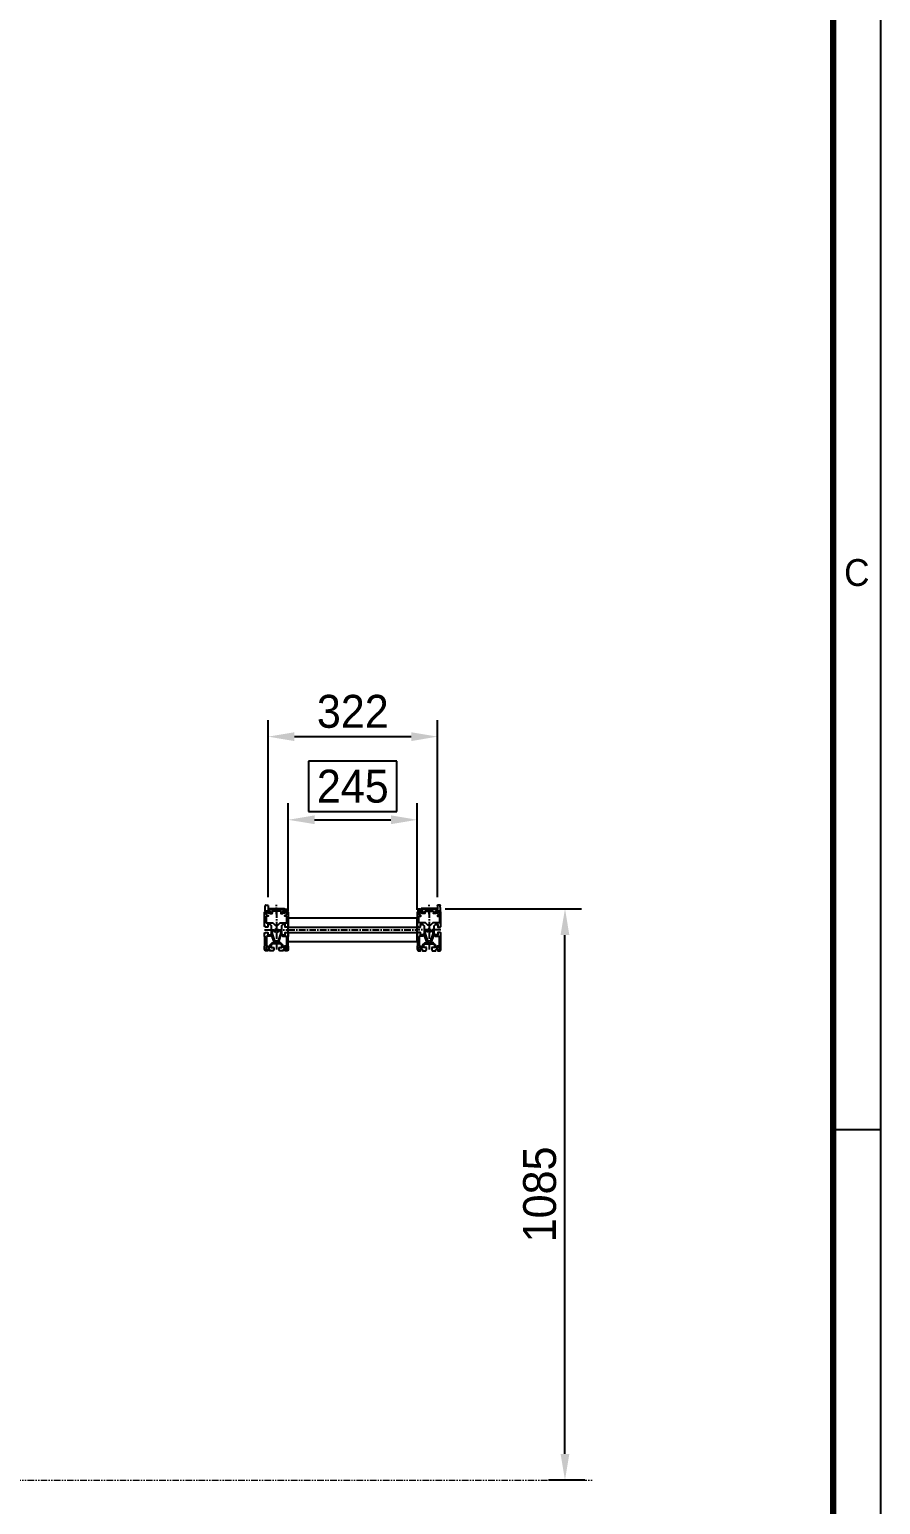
# Model space of a CAD drawing. Header units: inches. Extents: x 0 to 23821, y 0 to 11279.
# Drawn here: x 10744 to 12360, y 1629 to 4429 of the extents above; entities that cross this region are included whole.
import ezdxf

# ---------------------------------------------------------------- set-up
doc = ezdxf.new("R2010")
doc.units = ezdxf.units.IN
doc.header["$LTSCALE"] = 10
doc.header["$MEASUREMENT"] = 0
doc.linetypes.add('CENTER', pattern=[2, 1.25, -0.25, 0.25, -0.25])
doc.linetypes.add('PHANTOM', pattern=[2.5, 1.25, -0.25, 0.25, -0.25, 0.25, -0.25])
doc.layers.get('Defpoints').update_dxf_attribs({"color": 8})
for name, color, linetype in [('11', 1, 'CENTER'), ('A', 8, 'Continuous'), ('B', 123, 'Continuous'), ('G', 231, 'Continuous')]:
    doc.layers.add(name, color=color, linetype=linetype)
doc.layers.add('33', color=3, linetype='PHANTOM', lineweight=9)
doc.styles.add('SCI', font='')
doc.styles.get('SCI').set_extended_font_data('Gulim')
doc.dimstyles.new('SCH', dxfattribs={"dimtxt": 2.5, "dimasz": 2, "dimexe": 1.25, "dimexo": 0.625, "dimtad": 1, "dimdec": 8, "dimtxsty": 'SCI', "dimcen": 2.5, "dimclrd": 4, "dimclre": 4, "dimclrt": 7, "dimadec": 8, "dimazin": 2, "dimtfac": 1, "dimtdec": 8, "dimtmove": 0, "dimatfit": 3, "dimfxl": 1, "dimarcsym": 0})
doc.dimstyles.new('ST', dxfattribs={"dimscale": 25, "dimtxt": 2.5, "dimasz": 2, "dimexe": 1.25, "dimexo": 0.625, "dimgap": -0.625, "dimtad": 1, "dimdec": 8, "dimtxsty": 'SCI', "dimcen": 1, "dimclrd": 256, "dimclre": 256, "dimclrt": 2, "dimadec": 8, "dimazin": 2, "dimtfac": 1, "dimtdec": 8, "dimtmove": 0, "dimatfit": 3, "dimfxl": 1, "dimarcsym": 0})

# ---------------------------------------------------------------- blocks, each defined once
blk = doc.blocks.new('A$C82e70aa9')
blk.add_line((412, -219), (409, -219))
at = {"color": 2}
blk.add_lwpolyline([(12, -7.5), (412, -7.5), (412, -289.5), (12, -289.5)], close=True, dxfattribs=at)
at = {"const_width": 0.4}
blk.add_lwpolyline([(15, -10.5), (409, -10.5), (409, -286.5), (15, -286.5)], close=True, dxfattribs=at)
at = {"color": 2, "insert": (410.5, -183.75), "char_height": 1.7, "width": 3, "attachment_point": 5, "style": 'SCI'}
blk.add_mtext('C', dxfattribs=at)
blk = doc.blocks.new('A$Cf179b0af')
for points in [[(-22.5, -37), (-22.5, -31), (-21.9, -31), (-21.9, -13), (-22.5, -13), (-22.5, -6.2, -0.414214), (-22.3, -6), (-21, -6), (-21, -5.2, -0.414214), (-20.8, -5), (-17, -5, -0.414214), (-16.5, -5.5), (-16.5, -9.8, 0.414214), (-16.3, -10), (-12, -10), (-9.4, -7.3), (-9.4, 7.4), (-12, 10), (-16.3, 10, 0.414214), (-16.5, 9.8), (-16.5, 5.5, -0.414214), (-17, 5), (-20.8, 5, -0.414214), (-21, 5.2), (-21, 6), (-22.3, 6, -0.414214), (-22.5, 6.2), (-22.5, 33.3, -0.414214), (-22.3, 33.5), (-21, 33.5), (-21, 34.8, -0.414214), (-20.8, 35), (-12.7, 35, -0.414214), (-12.5, 34.8), (-12.5, 33.8, -0.252111), (-12.6, 33.6), (-15.6, 31.6, 1.552644), (-17.5, 27.5), (-16.6, 27.5, -0.414214), (-15.6, 26.5), (-15.6, 25.8, -0.414214), (-15.9, 25.5), (-18.6, 25.5, 0.414214), (-19.6, 24.5), (-19.6, 14, 0.414214), (-18.6, 13), (-7.1, 13, -0.205583), (-6.4, 12.7), (-2.7, 8.8, 0.205583), (-1.9, 8.5), (1.9, 8.5, 0.205583), (2.7, 8.8), (6.4, 12.7, -0.205583), (7.1, 13), (18.7, 13, 0.414214), (19.7, 14), (19.7, 24.5, 0.414214), (18.7, 25.5), (15.9, 25.5, -0.414214), (15.6, 25.8), (15.6, 26.5, -0.414214), (16.6, 27.5), (17.5, 27.5, 1.552644), (15.6, 31.6), (12.6, 33.6, -0.252111), (12.5, 33.8), (12.5, 34.8, -0.414214), (12.7, 35), (20.8, 35, -0.414214), (21, 34.8), (21, 33.5), (22.3, 33.5, -0.414214), (22.5, 33.3), (22.5, 6.2, -0.414214), (22.3, 6), (21, 6), (21, 5.2, -0.414214), (20.8, 5), (17, 5, -0.414214), (16.5, 5.5), (16.5, 9.8, 0.414214), (16.3, 10), (12.1, 10), (9.4, 7.4), (9.4, -7.3), (12.1, -10), (16.3, -10, 0.414214), (16.5, -9.8), (16.5, -5.5, -0.414214), (17, -5), (20.8, -5, -0.414214), (21, -5.2), (21, -6), (22.3, -6, -0.414214), (22.5, -6.2), (22.5, -13), (21.9, -13), (21.9, -31), (22.5, -31), (22.5, -37, -0.414214), (19.5, -40), (16.8, -40, -0.414214), (16.5, -39.7), (16.5, -38.2, -0.414214), (17.3, -37.5), (17.5, -37.5, 2.946014), (15.1, -35.6), (12.5, -37.9), (12.5, -39.7, -0.414214), (12.2, -40), (6.2, -40, -0.414214), (6, -39.8), (6, -38.5), (5.2, -38.5, -0.414214), (5, -38.3), (5, -34.5, -0.414214), (5.5, -34), (9.8, -34, 0.414214), (10, -33.8), (10, -29.5), (7.4, -26.9), (-7.3, -26.9), (-10, -29.5), (-10, -33.8, 0.414214), (-9.8, -34), (-5.5, -34, -0.414214), (-5, -34.5), (-5, -38.3, -0.414214), (-5.2, -38.5), (-6, -38.5), (-6, -39.8, -0.414214), (-6.2, -40), (-12.2, -40, -0.414214), (-12.5, -39.7), (-12.5, -37.9), (-15.1, -35.6, 2.946014), (-17.5, -37.5), (-17.2, -37.5, -0.414214), (-16.5, -38.2), (-16.5, -39.7, -0.414214), (-16.8, -40), (-19.5, -40, -0.414214)], [(-7.4, -1.5, -0.414214), (-6.9, -1), (-5.6, -1, -0.338862), (-5.1, -1.4, 0.155185), (-3.3, -4, 0.464153), (-2.2, -3.8), (-1.2, -2, 0.377199), (-1.2, -1.6, -2.959954), (1.2, -1.6, 0.377199), (1.2, -2), (2.2, -3.8, 0.464153), (3.3, -4, 0.155185), (5.1, -1.4, -0.338862), (5.6, -1), (6.9, -1, -0.414214), (7.4, -1.5), (7.4, -8.1), (2.6, -22.9, -0.173507), (1.5, -24.3), (1.5, -25), (-1.5, -25), (-1.5, -24.3, -0.173507), (-2.6, -22.9), (-7.4, -8.1)], [(-12, -29.1, -0.198912), (-11.7, -28.4), (-8.5, -25.2, -0.198912), (-7.8, -24.9), (-5.1, -24.9, 0.509013), (-4.4, -23.9), (-8.6, -10.9, 0.560561), (-9.8, -10.6), (-10.9, -11.7, -0.198912), (-11.6, -12), (-17.9, -12, 0.414214), (-18.9, -13), (-18.9, -29.9, 0.438573), (-17.8, -30.9, -0.299307), (-13.9, -33.1, 0.780776), (-12, -32.6)], [(12, -29.1, 0.198912), (11.7, -28.4), (8.5, -25.2, 0.198912), (7.8, -24.9), (5.1, -24.9, -0.509013), (4.4, -23.9), (8.6, -10.9, -0.560561), (9.8, -10.6), (10.9, -11.7, 0.198912), (11.6, -12), (17.9, -12, -0.414214), (18.9, -13), (18.9, -29.9, -0.438573), (17.8, -30.9, 0.299307), (13.9, -33.1, -0.780776), (12, -32.6)]]:
    blk.add_lwpolyline(points, format="xyb", close=True)
at = {"layer": '11'}
for p, q in [((0, 35), (0, -40)), ((-22.5, 0), (22.5, 0))]:
    blk.add_line(p, q, dxfattribs=at)
blk = doc.blocks.new('A$C315c9bb3')
for p, q in [((-21.5, 4), (-21.2, 11.2)), ((-21.5, 0.5), (-21.5, 4)), ((-12.5, 0), (-21, 0)), ((-20.7, 11.7), (-16.5, 11.7)), ((-16, 11.2), (-16, 3.5)), ((-15.7, 3.2), (16, 3.2)), ((7.8, 0), (-7.7, 0)), ((21, 0), (12.6, 0)), ((16, 3.2), (16, 3.9)), ((16.3, 4.2), (21, 4.2)), ((21.5, 3.7), (21.5, 0.5)), ((-12.2, -0.3), (-12.2, -1.5)), ((-11.5, -4.3), (-8.7, -4.3)), ((-8.2, -0.5), (-8.2, -3.8)), ((8.3, -0.5), (8.3, -3.8)), ((8.8, -4.3), (11.5, -4.3)), ((12.3, -0.3), (12.3, -1.5))]:
    blk.add_line(p, q)
for centre, radius, start, end in [((-21, 0.5), 0.5, 180, 270), ((-20.7, 11.2), 0.5, 90, 177.9786), ((-16.5, 11.2), 0.5, 0, 90), ((-15.7, 3.5), 0.3, 180, 270), ((-12.5, -0.3), 0.3, 0, 90), ((-7.7, -0.5), 0.5, 90, 180), ((7.8, -0.5), 0.5, 0, 90), ((12.6, -0.3), 0.3, 90, 180), ((16.3, 3.9), 0.3, 90, 180), ((21, 3.7), 0.5, 0, 90), ((21, 0.5), 0.5, 270, 0), ((-11.5, -2.8), 1.5, 120, 270), ((-8.7, -3.8), 0.5, 270, 0), ((8.8, -3.8), 0.5, 180, 270), ((11.5, -2.8), 1.5, 270, 60)]:
    blk.add_arc(centre, radius, start, end)
at = {"layer": '11'}
for p, q in [((-21.1, 11.7), (-21.2, 11.7)), ((-21.2, 11.6), (-21.2, 11.7)), ((0, -5.3), (0, 12.7)), ((-14, -2.8), (-9, -2.8)), ((-11.5, -5.3), (-11.5, -0.3)), ((9, -2.8), (14, -2.8)), ((11.5, -5.3), (11.5, -0.3))]:
    blk.add_line(p, q, dxfattribs=at)
blk = doc.blocks.new('A$C057bbb53')
for p, q in [((-15, 1.8), (-15, 0)), ((-15, 1.8), (15, 1.8)), ((-15, 0), (15, 0)), ((15, 1.8), (15, 0))]:
    blk.add_line(p, q)
blk = doc.blocks.new('A$C56bfedad')
blk.add_blockref('A$Cf179b0af', (0, 40))
at = {"layer": 'B'}
blk.add_blockref('A$C057bbb53', (0, 78.2), dxfattribs=at)
at = {"layer": 'G'}
blk.add_blockref('A$C315c9bb3', (0, 75), dxfattribs=at)
blk = doc.blocks.new('*D362')
at = {"color": 4, "lineweight": -2, "transparency": 16777216}
for p, q in [((11196.7, 2781.5), (11196.7, 3117.5)), ((11518.7, 2781.5), (11518.7, 3117.5)), ((11246.7, 3086.3), (11468.7, 3086.3))]:
    blk.add_line(p, q, dxfattribs=at)
at = {"color": 4, "transparency": 16777216}
for points in [[(11246.7, 3094.6), (11246.7, 3077.9), (11196.7, 3086.3)], [(11468.7, 3094.6), (11468.7, 3077.9), (11518.7, 3086.3)]]:
    blk.add_solid(points, dxfattribs=at)
at = {"layer": 'Defpoints', "color": 0, "transparency": 16777216}
for p in [(11518.7, 3086.3), (11196.7, 2765.9, -227228.6), (11518.7, 2765.9, -227228.6)]:
    blk.add_point(p, dxfattribs=at)
at = {"color": 7, "transparency": 16777216, "insert": (11357.7, 3133.9), "char_height": 62.5, "attachment_point": 5, "style": 'SCI'}
blk.add_mtext('322', dxfattribs=at)
blk = doc.blocks.new('*D363')
at = {"color": 4, "lineweight": -2, "transparency": 16777216}
for p, q in [((11533.3, 2759.7), (11791.9, 2759.7)), ((11760.7, 1724.7), (11760.7, 2709.7)), ((11798.2, 1674.7), (11729.4, 1674.7))]:
    blk.add_line(p, q, dxfattribs=at)
at = {"color": 4, "transparency": 16777216}
for points in [[(11752.3, 2709.7), (11769, 2709.7), (11760.7, 2759.7)], [(11752.3, 1724.7), (11769, 1724.7), (11760.7, 1674.7)]]:
    blk.add_solid(points, dxfattribs=at)
at = {"layer": 'Defpoints', "color": 0, "transparency": 16777216}
for p in [(11517.7, 2759.7, -227228.6), (11760.7, 2759.7), (11813.8, 1674.7, -227228.6)]:
    blk.add_point(p, dxfattribs=at)
at = {"color": 7, "transparency": 16777216, "insert": (11712.9, 2217.2), "char_height": 62.5, "attachment_point": 5, "rotation": 90, "style": 'SCI'}
blk.add_mtext('1085', dxfattribs=at)
blk = doc.blocks.new('*D387')
at = {"color": 1, "lineweight": -2, "true_color": 0xff0001, "transparency": 16777216}
for p, q in [((11441.6, 3039.5), (11273.8, 3039.5)), ((11273.8, 3039.5), (11273.8, 2944.1)), ((11441.6, 2944.1), (11441.6, 3039.5)), ((11235.2, 2757.8), (11235.2, 2959.7)), ((11273.8, 2944.1), (11441.6, 2944.1)), ((11480.2, 2757.8), (11480.2, 2959.7)), ((11285.2, 2928.4), (11430.2, 2928.4))]:
    blk.add_line(p, q, dxfattribs=at)
at = {"color": 1, "true_color": 0xff0001, "transparency": 16777216}
for points in [[(11285.2, 2936.8), (11285.2, 2920.1), (11235.2, 2928.4)], [(11430.2, 2936.8), (11430.2, 2920.1), (11480.2, 2928.4)]]:
    blk.add_solid(points, dxfattribs=at)
at = {"layer": 'Defpoints', "color": 0, "transparency": 16777216}
for p in [(11480.2, 2928.4), (11235.2, 2742.2, -227228.6), (11480.2, 2742.2, -227228.6)]:
    blk.add_point(p, dxfattribs=at)
at = {"color": 2, "transparency": 16777216, "insert": (11357.7, 2991.8), "char_height": 62.5, "attachment_point": 5, "style": 'SCI'}
blk.add_mtext('245', dxfattribs=at)

msp = doc.modelspace()

# ---------------------------------------------------------------- linework, layer by layer
for p, q in [((11235.19733883, 2697.22111145, -227228.55083111), (11235.19733883, 2742.22111145, -227228.55083111)), ((11235.19733883, 2742.22111145, -227228.55083111), (11480.19733883, 2742.22111145, -227228.55083111)), ((11480.19733883, 2697.22111145, -227228.55083111), (11480.19733883, 2742.22111145, -227228.55083111)), ((11235.19733883, 2697.22111145, -227228.55083111), (11480.19733883, 2697.22111145, -227228.55083111))]:
    msp.add_line(p, q)
at = {"layer": '11'}
msp.add_line((11235.19733883, 2719.72111145, -227228.55083111), (11480.19733883, 2719.72111145, -227228.55083111), dxfattribs=at)
at = {"layer": '33'}
msp.add_line((9439.92934489, 1674.72111145, -227228.55083111), (11813.8049298, 1674.72111145, -227228.55083111), dxfattribs=at)
at = {"layer": 'A'}
for p, q in [((11235.19733883, 2724.72111145, -227228.55083111), (11480.19733883, 2724.72111145, -227228.55083111)), ((11235.19733883, 2714.72111145, -227228.55083111), (11480.19733883, 2714.72111145, -227228.55083111))]:
    msp.add_line(p, q, dxfattribs=at)

# ---------------------------------------------------------------- block references
at = {"xscale": 30, "yscale": 30, "zscale": 30}
msp.add_blockref('A$C82e70aa9', (0, 8910), dxfattribs=at)
msp.add_blockref('A$C56bfedad', (11212.69733883, 2679.72111145, -227228.55083111))
at = {"xscale": -1}
msp.add_blockref('A$C56bfedad', (11502.69733883, 2679.72111145, -227228.55083111), dxfattribs=at)

# ---------------------------------------------------------------- dimensions: what is measured, and where the dimension line sits
dim = msp.add_linear_dim(base=(11518.697338834, 3086.2755216986), p1=(11196.6973388344, 2765.9211114483, -227228.5508311125), p2=(11518.697338834, 2765.9211114483, -227228.5508311125), dimstyle='SCH', override={"dimscale": 25})
dim.commit()
dim.dimension.update_dxf_attribs({"geometry": '*D362', "text_midpoint": (11357.6973388342, 3133.9411342153)})
dim = msp.add_linear_dim(base=(11480.197338834, 2928.4482065798), p1=(11235.1973388344, 2742.2211114483, -227228.5508311125), p2=(11480.197338834, 2742.2211114483, -227228.5508311125), dimstyle='ST')
dim.commit()
dim.dimension.update_dxf_attribs({"geometry": '*D387', "text_midpoint": (11357.6973388342, 2991.7804302816)})
dim = msp.add_linear_dim(base=(11760.6768617009, 2759.7211114483), p1=(11813.8049298029, 1674.7211114483, -227228.5508311125), p2=(11517.697338834, 2759.7211114483, -227228.5508311125), angle=90, dimstyle='SCH', override={"dimscale": 25})
dim.commit()
dim.dimension.update_dxf_attribs({"geometry": '*D363', "text_midpoint": (11712.9280268141, 2217.2211114483)})

doc.saveas('drawing.dxf')
